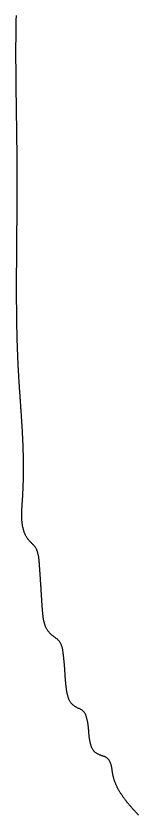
# Model space of a CAD drawing. Extents: x 40 to 225, y 4 to 261.
# Drawn here: x 128.67 to 132.28, y 12.7 to 36.32 of the extents above; entities that cross this region are included whole.
import ezdxf

# ---------------------------------------------------------------- set-up
doc = ezdxf.new("R2010")
doc.units = 0
doc.layers.get('0').update_dxf_attribs({"linetype": 'CONTINUOUS'})

msp = doc.modelspace()

# ---------------------------------------------------------------- linework, layer by layer
at = {"color": 7}
msp.add_polyline3d([(132.289, 12.6981, 0), (132.275, 12.713, 0), (132.261, 12.7279, 0), (132.247, 12.7429, 0), (132.233, 12.7579, 0), (132.219, 12.773, 0), (132.205, 12.7881, 0), (132.192, 12.8032, 0), (132.178, 12.8184, 0), (132.164, 12.8336, 0), (132.15, 12.8488, 0), (132.136, 12.8641, 0), (132.123, 12.8794, 0), (132.109, 12.8948, 0), (132.095, 12.9102, 0), (132.082, 12.9256, 0), (132.068, 12.9411, 0), (132.055, 12.9566, 0), (132.041, 12.9722, 0), (132.028, 12.9878, 0), (132.015, 13.0035, 0), (132.002, 13.0192, 0), (131.988, 13.035, 0), (131.975, 13.0508, 0), (131.963, 13.0666, 0), (131.95, 13.0825, 0), (131.937, 13.0985, 0), (131.924, 13.1145, 0), (131.912, 13.1306, 0), (131.899, 13.1467, 0), (131.887, 13.1628, 0), (131.875, 13.179, 0), (131.863, 13.1953, 0), (131.851, 13.2116, 0), (131.839, 13.228, 0), (131.828, 13.2444, 0), (131.816, 13.2609, 0), (131.805, 13.2775, 0), (131.794, 13.2941, 0), (131.783, 13.3107, 0), (131.772, 13.3275, 0), (131.761, 13.3442, 0), (131.75, 13.3611, 0), (131.74, 13.378, 0), (131.73, 13.395, 0), (131.72, 13.412, 0), (131.71, 13.4291, 0), (131.7, 13.4462, 0), (131.691, 13.4635, 0), (131.681, 13.4808, 0), (131.672, 13.4981, 0), (131.663, 13.5155, 0), (131.655, 13.533, 0), (131.646, 13.5506, 0), (131.638, 13.5682, 0), (131.63, 13.5859, 0), (131.622, 13.6037, 0), (131.615, 13.6215, 0), (131.607, 13.6394, 0), (131.6, 13.6574, 0), (131.593, 13.6755, 0), (131.586, 13.6936, 0), (131.58, 13.7118, 0), (131.574, 13.7301, 0), (131.568, 13.7484, 0), (131.562, 13.7669, 0), (131.557, 13.7854, 0), (131.552, 13.804, 0), (131.547, 13.8226, 0), (131.543, 13.8414, 0), (131.538, 13.8602, 0), (131.534, 13.8791, 0), (131.531, 13.8981, 0), (131.527, 13.9172, 0), (131.524, 13.9363, 0), (131.521, 13.9556, 0), (131.519, 13.9749, 0), (131.516, 13.9942, 0), (131.514, 14.0136, 0), (131.511, 14.0331, 0), (131.508, 14.0525, 0), (131.505, 14.072, 0), (131.502, 14.0915, 0), (131.499, 14.1109, 0), (131.495, 14.1304, 0), (131.491, 14.1498, 0), (131.486, 14.1692, 0), (131.48, 14.1886, 0), (131.474, 14.2078, 0), (131.467, 14.227, 0), (131.459, 14.2459, 0), (131.45, 14.2645, 0), (131.441, 14.2826, 0), (131.431, 14.3002, 0), (131.42, 14.3171, 0), (131.408, 14.3333, 0), (131.396, 14.3486, 0), (131.383, 14.3629, 0), (131.368, 14.3762, 0), (131.353, 14.3883, 0), (131.337, 14.3991, 0), (131.321, 14.4087, 0), (131.304, 14.4174, 0), (131.286, 14.4252, 0), (131.267, 14.4323, 0), (131.249, 14.439, 0), (131.23, 14.4454, 0), (131.21, 14.4516, 0), (131.191, 14.4579, 0), (131.172, 14.4643, 0), (131.153, 14.4712, 0), (131.134, 14.4784, 0), (131.115, 14.4861, 0), (131.097, 14.4943, 0), (131.079, 14.5031, 0), (131.061, 14.5126, 0), (131.045, 14.5227, 0), (131.028, 14.5336, 0), (131.013, 14.5453, 0), (130.998, 14.5579, 0), (130.985, 14.5714, 0), (130.972, 14.5857, 0), (130.96, 14.6009, 0), (130.948, 14.6168, 0), (130.938, 14.6334, 0), (130.928, 14.6506, 0), (130.919, 14.6684, 0), (130.911, 14.6866, 0), (130.903, 14.7053, 0), (130.896, 14.7243, 0), (130.889, 14.7435, 0), (130.883, 14.763, 0), (130.877, 14.7826, 0), (130.872, 14.8023, 0), (130.867, 14.8221, 0), (130.862, 14.8418, 0), (130.858, 14.8614, 0), (130.854, 14.8811, 0), (130.85, 14.9007, 0), (130.847, 14.9203, 0), (130.844, 14.9399, 0), (130.841, 14.9594, 0), (130.839, 14.9789, 0), (130.836, 14.9984, 0), (130.834, 15.0179, 0), (130.832, 15.0374, 0), (130.83, 15.0568, 0), (130.828, 15.0763, 0), (130.826, 15.0957, 0), (130.825, 15.1151, 0), (130.823, 15.1345, 0), (130.822, 15.1539, 0), (130.82, 15.1732, 0), (130.818, 15.1926, 0), (130.817, 15.2119, 0), (130.815, 15.2312, 0), (130.813, 15.2506, 0), (130.812, 15.2699, 0), (130.81, 15.2893, 0), (130.808, 15.3087, 0), (130.806, 15.3281, 0), (130.803, 15.3475, 0), (130.801, 15.367, 0), (130.798, 15.3865, 0), (130.795, 15.406, 0), (130.792, 15.4256, 0), (130.789, 15.4453, 0), (130.785, 15.465, 0), (130.781, 15.4847, 0), (130.777, 15.5046, 0), (130.772, 15.5245, 0), (130.767, 15.5445, 0), (130.762, 15.5645, 0), (130.756, 15.5843, 0), (130.75, 15.6041, 0), (130.743, 15.6235, 0), (130.736, 15.6426, 0), (130.728, 15.6613, 0), (130.719, 15.6795, 0), (130.71, 15.6971, 0), (130.7, 15.714, 0), (130.689, 15.7302, 0), (130.677, 15.7455, 0), (130.665, 15.7598, 0), (130.651, 15.7732, 0), (130.637, 15.7855, 0), (130.621, 15.7967, 0), (130.605, 15.807, 0), (130.588, 15.8167, 0), (130.571, 15.8258, 0), (130.553, 15.8345, 0), (130.535, 15.843, 0), (130.516, 15.8514, 0), (130.498, 15.86, 0), (130.48, 15.8688, 0), (130.462, 15.878, 0), (130.444, 15.8878, 0), (130.427, 15.8982, 0), (130.41, 15.9091, 0), (130.394, 15.9205, 0), (130.378, 15.9324, 0), (130.362, 15.9449, 0), (130.347, 15.9579, 0), (130.333, 15.9714, 0), (130.319, 15.9855, 0), (130.306, 16, 0), (130.294, 16.015, 0), (130.282, 16.0306, 0), (130.271, 16.0466, 0), (130.261, 16.0631, 0), (130.252, 16.08, 0), (130.243, 16.0973, 0), (130.234, 16.115, 0), (130.227, 16.133, 0), (130.22, 16.1513, 0), (130.213, 16.17, 0), (130.207, 16.1889, 0), (130.201, 16.208, 0), (130.196, 16.2274, 0), (130.191, 16.2469, 0), (130.186, 16.2666, 0), (130.182, 16.2864, 0), (130.178, 16.3064, 0), (130.175, 16.3264, 0), (130.171, 16.3465, 0), (130.168, 16.3666, 0), (130.165, 16.3867, 0), (130.162, 16.4068, 0), (130.159, 16.4268, 0), (130.157, 16.4468, 0), (130.154, 16.4667, 0), (130.152, 16.4866, 0), (130.15, 16.5065, 0), (130.147, 16.5263, 0), (130.145, 16.5461, 0), (130.143, 16.5659, 0), (130.141, 16.5856, 0), (130.139, 16.6053, 0), (130.138, 16.625, 0), (130.136, 16.6446, 0), (130.134, 16.6642, 0), (130.132, 16.6837, 0), (130.131, 16.7033, 0), (130.129, 16.7228, 0), (130.128, 16.7423, 0), (130.126, 16.7618, 0), (130.125, 16.7812, 0), (130.124, 16.8006, 0), (130.122, 16.82, 0), (130.121, 16.8394, 0), (130.12, 16.8588, 0), (130.118, 16.8782, 0), (130.117, 16.8975, 0), (130.116, 16.9168, 0), (130.115, 16.9362, 0), (130.113, 16.9555, 0), (130.112, 16.9748, 0), (130.111, 16.9941, 0), (130.109, 17.0134, 0), (130.108, 17.0327, 0), (130.107, 17.052, 0), (130.105, 17.0713, 0), (130.104, 17.0906, 0), (130.102, 17.11, 0), (130.101, 17.1294, 0), (130.099, 17.1488, 0), (130.098, 17.1682, 0), (130.096, 17.1877, 0), (130.094, 17.2072, 0), (130.093, 17.2267, 0), (130.091, 17.2463, 0), (130.089, 17.2659, 0), (130.087, 17.2856, 0), (130.085, 17.3054, 0), (130.083, 17.3252, 0), (130.081, 17.345, 0), (130.079, 17.365, 0), (130.076, 17.385, 0), (130.074, 17.405, 0), (130.072, 17.4252, 0), (130.069, 17.4454, 0), (130.067, 17.4657, 0), (130.064, 17.4861, 0), (130.061, 17.5066, 0), (130.058, 17.5271, 0), (130.055, 17.5475, 0), (130.051, 17.5679, 0), (130.048, 17.5882, 0), (130.044, 17.6083, 0), (130.039, 17.6283, 0), (130.034, 17.6481, 0), (130.029, 17.6676, 0), (130.023, 17.6868, 0), (130.017, 17.7057, 0), (130.01, 17.7243, 0), (130.003, 17.7425, 0), (129.995, 17.7602, 0), (129.986, 17.7775, 0), (129.977, 17.7942, 0), (129.967, 17.8104, 0), (129.956, 17.826, 0), (129.944, 17.8411, 0), (129.932, 17.8554, 0), (129.919, 17.8692, 0), (129.905, 17.8824, 0), (129.89, 17.8951, 0), (129.875, 17.9075, 0), (129.859, 17.9196, 0), (129.843, 17.9316, 0), (129.827, 17.9434, 0), (129.811, 17.9552, 0), (129.795, 17.967, 0), (129.778, 17.9791, 0), (129.762, 17.9913, 0), (129.747, 18.0038, 0), (129.731, 18.0167, 0), (129.716, 18.0299, 0), (129.701, 18.0434, 0), (129.687, 18.0572, 0), (129.673, 18.0714, 0), (129.66, 18.0858, 0), (129.646, 18.1006, 0), (129.634, 18.1156, 0), (129.622, 18.131, 0), (129.61, 18.1467, 0), (129.599, 18.1627, 0), (129.588, 18.179, 0), (129.578, 18.1956, 0), (129.569, 18.2125, 0), (129.56, 18.2297, 0), (129.551, 18.2472, 0), (129.543, 18.2649, 0), (129.536, 18.2829, 0), (129.529, 18.3011, 0), (129.523, 18.3195, 0), (129.516, 18.3381, 0), (129.511, 18.357, 0), (129.506, 18.376, 0), (129.501, 18.3951, 0), (129.496, 18.4144, 0), (129.492, 18.4339, 0), (129.488, 18.4535, 0), (129.484, 18.4732, 0), (129.481, 18.493, 0), (129.478, 18.5129, 0), (129.475, 18.5329, 0), (129.472, 18.553, 0), (129.47, 18.5731, 0), (129.467, 18.5932, 0), (129.465, 18.6134, 0), (129.463, 18.6336, 0), (129.461, 18.6537, 0), (129.459, 18.6739, 0), (129.457, 18.6941, 0), (129.456, 18.7142, 0), (129.454, 18.7342, 0), (129.452, 18.7543, 0), (129.45, 18.7743, 0), (129.449, 18.7942, 0), (129.447, 18.8142, 0), (129.446, 18.8341, 0), (129.444, 18.854, 0), (129.443, 18.8738, 0), (129.441, 18.8936, 0), (129.44, 18.9134, 0), (129.438, 18.9332, 0), (129.437, 18.9529, 0), (129.436, 18.9726, 0), (129.434, 18.9923, 0), (129.433, 19.012, 0), (129.432, 19.0316, 0), (129.43, 19.0512, 0), (129.429, 19.0708, 0), (129.428, 19.0904, 0), (129.427, 19.1099, 0), (129.426, 19.1295, 0), (129.424, 19.149, 0), (129.423, 19.1685, 0), (129.422, 19.1879, 0), (129.421, 19.2074, 0), (129.42, 19.2269, 0), (129.419, 19.2463, 0), (129.417, 19.2657, 0), (129.416, 19.2851, 0), (129.415, 19.3045, 0), (129.414, 19.3239, 0), (129.413, 19.3433, 0), (129.412, 19.3627, 0), (129.41, 19.382, 0), (129.409, 19.4014, 0), (129.408, 19.4207, 0), (129.407, 19.4401, 0), (129.406, 19.4594, 0), (129.405, 19.4788, 0), (129.403, 19.4981, 0), (129.402, 19.5175, 0), (129.401, 19.5368, 0), (129.4, 19.5562, 0), (129.398, 19.5755, 0), (129.397, 19.5949, 0), (129.396, 19.6143, 0), (129.395, 19.6337, 0), (129.393, 19.6531, 0), (129.392, 19.6725, 0), (129.391, 19.692, 0), (129.389, 19.7115, 0), (129.388, 19.731, 0), (129.387, 19.7505, 0), (129.385, 19.7701, 0), (129.384, 19.7897, 0), (129.383, 19.8093, 0), (129.381, 19.8289, 0), (129.38, 19.8486, 0), (129.379, 19.8683, 0), (129.377, 19.8881, 0), (129.376, 19.9079, 0), (129.374, 19.9277, 0), (129.373, 19.9476, 0), (129.372, 19.9676, 0), (129.37, 19.9875, 0), (129.369, 20.0076, 0), (129.367, 20.0277, 0), (129.366, 20.0478, 0), (129.364, 20.068, 0), (129.363, 20.0882, 0), (129.361, 20.1086, 0), (129.36, 20.1289, 0), (129.358, 20.1493, 0), (129.357, 20.1698, 0), (129.355, 20.1903, 0), (129.353, 20.2107, 0), (129.351, 20.2312, 0), (129.349, 20.2516, 0), (129.347, 20.2719, 0), (129.344, 20.2922, 0), (129.342, 20.3123, 0), (129.339, 20.3324, 0), (129.335, 20.3523, 0), (129.332, 20.3721, 0), (129.328, 20.3918, 0), (129.323, 20.4112, 0), (129.318, 20.4304, 0), (129.313, 20.4495, 0), (129.308, 20.4683, 0), (129.301, 20.4868, 0), (129.295, 20.5051, 0), (129.288, 20.5231, 0), (129.28, 20.5408, 0), (129.272, 20.5581, 0), (129.263, 20.5751, 0), (129.253, 20.5918, 0), (129.243, 20.6081, 0), (129.232, 20.624, 0), (129.22, 20.6395, 0), (129.208, 20.6547, 0), (129.195, 20.6695, 0), (129.182, 20.6841, 0), (129.168, 20.6985, 0), (129.154, 20.7128, 0), (129.14, 20.7269, 0), (129.126, 20.741, 0), (129.112, 20.7551, 0), (129.098, 20.7692, 0), (129.084, 20.7834, 0), (129.071, 20.7977, 0), (129.058, 20.8122, 0), (129.045, 20.827, 0), (129.033, 20.8419, 0), (129.021, 20.8571, 0), (129.01, 20.8726, 0), (128.999, 20.8882, 0), (128.989, 20.9041, 0), (128.979, 20.9202, 0), (128.969, 20.9365, 0), (128.96, 20.953, 0), (128.952, 20.9697, 0), (128.943, 20.9866, 0), (128.935, 21.0036, 0), (128.928, 21.0209, 0), (128.921, 21.0384, 0), (128.914, 21.056, 0), (128.907, 21.0738, 0), (128.901, 21.0918, 0), (128.895, 21.11, 0), (128.89, 21.1283, 0), (128.885, 21.1468, 0), (128.88, 21.1654, 0), (128.876, 21.1842, 0), (128.871, 21.2031, 0), (128.867, 21.2222, 0), (128.864, 21.2414, 0), (128.86, 21.2607, 0), (128.857, 21.2802, 0), (128.855, 21.2998, 0), (128.852, 21.3196, 0), (128.85, 21.3394, 0), (128.848, 21.3594, 0), (128.846, 21.3794, 0), (128.844, 21.3996, 0), (128.843, 21.4199, 0), (128.842, 21.4403, 0), (128.841, 21.4607, 0), (128.84, 21.4813, 0), (128.839, 21.502, 0), (128.839, 21.5227, 0), (128.839, 21.5435, 0), (128.839, 21.5644, 0), (128.839, 21.5853, 0), (128.839, 21.6063, 0), (128.839, 21.6274, 0), (128.84, 21.6485, 0), (128.84, 21.6697, 0), (128.841, 21.691, 0), (128.842, 21.7123, 0), (128.842, 21.7336, 0), (128.843, 21.7549, 0), (128.845, 21.7763, 0), (128.846, 21.7977, 0), (128.847, 21.8192, 0), (128.848, 21.8406, 0), (128.849, 21.8621, 0), (128.851, 21.8836, 0), (128.852, 21.9051, 0), (128.854, 21.9266, 0), (128.855, 21.9481, 0), (128.856, 21.9696, 0), (128.858, 21.9911, 0), (128.859, 22.0126, 0), (128.861, 22.034, 0), (128.862, 22.0555, 0), (128.864, 22.0769, 0), (128.865, 22.0983, 0), (128.866, 22.1196, 0), (128.867, 22.1409, 0), (128.869, 22.1622, 0), (128.87, 22.1835, 0), (128.871, 22.2047, 0), (128.872, 22.2259, 0), (128.873, 22.2471, 0), (128.874, 22.2683, 0), (128.875, 22.2894, 0), (128.876, 22.3105, 0), (128.877, 22.3315, 0), (128.878, 22.3526, 0), (128.879, 22.3736, 0), (128.88, 22.3946, 0), (128.881, 22.4155, 0), (128.881, 22.4365, 0), (128.882, 22.4574, 0), (128.883, 22.4782, 0), (128.884, 22.4991, 0), (128.884, 22.5199, 0), (128.885, 22.5407, 0), (128.885, 22.5615, 0), (128.886, 22.5822, 0), (128.887, 22.6029, 0), (128.887, 22.6236, 0), (128.887, 22.6443, 0), (128.888, 22.6649, 0), (128.888, 22.6856, 0), (128.889, 22.7062, 0), (128.889, 22.7267, 0), (128.889, 22.7473, 0), (128.89, 22.7678, 0), (128.89, 22.7883, 0), (128.89, 22.8088, 0), (128.89, 22.8292, 0), (128.89, 22.8496, 0), (128.89, 22.87, 0), (128.891, 22.8904, 0), (128.891, 22.9108, 0), (128.891, 22.9311, 0), (128.891, 22.9514, 0), (128.891, 22.9717, 0), (128.891, 22.992, 0), (128.891, 23.0122, 0), (128.891, 23.0325, 0), (128.89, 23.0527, 0), (128.89, 23.0729, 0), (128.89, 23.093, 0), (128.89, 23.1132, 0), (128.89, 23.1333, 0), (128.89, 23.1534, 0), (128.889, 23.1735, 0), (128.889, 23.1935, 0), (128.889, 23.2136, 0), (128.888, 23.2336, 0), (128.888, 23.2536, 0), (128.888, 23.2736, 0), (128.887, 23.2935, 0), (128.887, 23.3135, 0), (128.886, 23.3334, 0), (128.886, 23.3533, 0), (128.885, 23.3732, 0), (128.885, 23.3931, 0), (128.884, 23.4129, 0), (128.884, 23.4328, 0), (128.883, 23.4526, 0), (128.883, 23.4724, 0), (128.882, 23.4922, 0), (128.881, 23.5119, 0), (128.881, 23.5317, 0), (128.88, 23.5514, 0), (128.879, 23.5711, 0), (128.879, 23.5908, 0), (128.878, 23.6105, 0), (128.877, 23.6302, 0), (128.877, 23.6498, 0), (128.876, 23.6695, 0), (128.875, 23.6891, 0), (128.874, 23.7087, 0), (128.873, 23.7283, 0), (128.873, 23.7479, 0), (128.872, 23.7674, 0), (128.871, 23.787, 0), (128.87, 23.8065, 0), (128.869, 23.826, 0), (128.868, 23.8455, 0), (128.867, 23.865, 0), (128.866, 23.8845, 0), (128.865, 23.904, 0), (128.864, 23.9234, 0), (128.863, 23.9429, 0), (128.862, 23.9623, 0), (128.861, 23.9817, 0), (128.86, 24.0011, 0), (128.859, 24.0205, 0), (128.858, 24.0399, 0), (128.857, 24.0592, 0), (128.856, 24.0786, 0), (128.855, 24.0979, 0), (128.854, 24.1173, 0), (128.853, 24.1366, 0), (128.852, 24.1559, 0), (128.85, 24.1752, 0), (128.849, 24.1945, 0), (128.848, 24.2138, 0), (128.847, 24.233, 0), (128.846, 24.2523, 0), (128.845, 24.2716, 0), (128.843, 24.2908, 0), (128.842, 24.31, 0), (128.841, 24.3292, 0), (128.84, 24.3485, 0), (128.839, 24.3677, 0), (128.837, 24.3869, 0), (128.836, 24.406, 0), (128.835, 24.4252, 0), (128.834, 24.4444, 0), (128.832, 24.4636, 0), (128.831, 24.4827, 0), (128.83, 24.5019, 0), (128.829, 24.521, 0), (128.827, 24.5401, 0), (128.826, 24.5593, 0), (128.825, 24.5784, 0), (128.823, 24.5975, 0), (128.822, 24.6166, 0), (128.821, 24.6357, 0), (128.819, 24.6548, 0), (128.818, 24.6739, 0), (128.817, 24.693, 0), (128.815, 24.7121, 0), (128.814, 24.7311, 0), (128.813, 24.7502, 0), (128.812, 24.7693, 0), (128.81, 24.7883, 0), (128.809, 24.8074, 0), (128.808, 24.8264, 0), (128.806, 24.8455, 0), (128.805, 24.8645, 0), (128.803, 24.8836, 0), (128.802, 24.9026, 0), (128.801, 24.9216, 0), (128.799, 24.9407, 0), (128.798, 24.9597, 0), (128.797, 24.9787, 0), (128.795, 24.9977, 0), (128.794, 25.0168, 0), (128.793, 25.0358, 0), (128.791, 25.0548, 0), (128.79, 25.0738, 0), (128.789, 25.0928, 0), (128.787, 25.1118, 0), (128.786, 25.1309, 0), (128.785, 25.1499, 0), (128.784, 25.1689, 0), (128.782, 25.1879, 0), (128.781, 25.2069, 0), (128.78, 25.2259, 0), (128.778, 25.2449, 0), (128.777, 25.2639, 0), (128.776, 25.2829, 0), (128.774, 25.3019, 0), (128.773, 25.3209, 0), (128.772, 25.3399, 0), (128.771, 25.359, 0), (128.769, 25.378, 0), (128.768, 25.397, 0), (128.767, 25.416, 0), (128.766, 25.435, 0), (128.764, 25.454, 0), (128.763, 25.4731, 0), (128.762, 25.4921, 0), (128.761, 25.5111, 0), (128.759, 25.5301, 0), (128.758, 25.5492, 0), (128.757, 25.5682, 0), (128.756, 25.5873, 0), (128.755, 25.6063, 0), (128.754, 25.6253, 0), (128.752, 25.6444, 0), (128.751, 25.6634, 0), (128.75, 25.6825, 0), (128.749, 25.7016, 0), (128.748, 25.7206, 0), (128.747, 25.7397, 0), (128.746, 25.7588, 0), (128.745, 25.7779, 0), (128.744, 25.797, 0), (128.743, 25.8161, 0), (128.741, 25.8352, 0), (128.74, 25.8543, 0), (128.739, 25.8734, 0), (128.738, 25.8925, 0), (128.737, 25.9116, 0), (128.736, 25.9307, 0), (128.735, 25.9499, 0), (128.735, 25.969, 0), (128.734, 25.9881, 0), (128.733, 26.0073, 0), (128.732, 26.0265, 0), (128.731, 26.0456, 0), (128.73, 26.0648, 0), (128.729, 26.0839, 0), (128.728, 26.1031, 0), (128.727, 26.1223, 0), (128.726, 26.1415, 0), (128.726, 26.1607, 0), (128.725, 26.1799, 0), (128.724, 26.1991, 0), (128.723, 26.2183, 0), (128.722, 26.2375, 0), (128.721, 26.2567, 0), (128.721, 26.2759, 0), (128.72, 26.2951, 0), (128.719, 26.3144, 0), (128.718, 26.3336, 0), (128.718, 26.3529, 0), (128.717, 26.3721, 0), (128.716, 26.3914, 0), (128.716, 26.4106, 0), (128.715, 26.4299, 0), (128.714, 26.4491, 0), (128.713, 26.4684, 0), (128.713, 26.4877, 0), (128.712, 26.507, 0), (128.711, 26.5262, 0), (128.711, 26.5455, 0), (128.71, 26.5648, 0), (128.71, 26.5841, 0), (128.709, 26.6034, 0), (128.708, 26.6228, 0), (128.708, 26.6421, 0), (128.707, 26.6614, 0), (128.707, 26.6807, 0), (128.706, 26.7, 0), (128.705, 26.7194, 0), (128.705, 26.7387, 0), (128.704, 26.7581, 0), (128.704, 26.7774, 0), (128.703, 26.7968, 0), (128.703, 26.8161, 0), (128.702, 26.8355, 0), (128.702, 26.8548, 0), (128.701, 26.8742, 0), (128.701, 26.8936, 0), (128.7, 26.913, 0), (128.7, 26.9324, 0), (128.699, 26.9518, 0), (128.699, 26.9711, 0), (128.699, 26.9905, 0), (128.698, 27.01, 0), (128.698, 27.0294, 0), (128.697, 27.0488, 0), (128.697, 27.0682, 0), (128.697, 27.0876, 0), (128.696, 27.107, 0), (128.696, 27.1265, 0), (128.695, 27.1459, 0), (128.695, 27.1653, 0), (128.695, 27.1848, 0), (128.694, 27.2042, 0), (128.694, 27.2237, 0), (128.694, 27.2431, 0), (128.693, 27.2626, 0), (128.693, 27.2821, 0), (128.693, 27.3015, 0), (128.692, 27.321, 0), (128.692, 27.3405, 0), (128.692, 27.36, 0), (128.692, 27.3795, 0), (128.691, 27.399, 0), (128.691, 27.4185, 0), (128.691, 27.438, 0), (128.691, 27.4575, 0), (128.69, 27.477, 0), (128.69, 27.4965, 0), (128.69, 27.516, 0), (128.69, 27.5355, 0), (128.689, 27.5551, 0), (128.689, 27.5746, 0), (128.689, 27.5941, 0), (128.689, 27.6137, 0), (128.689, 27.6332, 0), (128.688, 27.6527, 0), (128.688, 27.6723, 0), (128.688, 27.6918, 0), (128.688, 27.7114, 0), (128.688, 27.731, 0), (128.688, 27.7505, 0), (128.688, 27.7701, 0), (128.687, 27.7897, 0), (128.687, 27.8093, 0), (128.687, 27.8288, 0), (128.687, 27.8484, 0), (128.687, 27.868, 0), (128.687, 27.8876, 0), (128.687, 27.9072, 0), (128.687, 27.9268, 0), (128.686, 27.9464, 0), (128.686, 27.966, 0), (128.686, 27.9856, 0), (128.686, 28.0053, 0), (128.686, 28.0249, 0), (128.686, 28.0445, 0), (128.686, 28.0641, 0), (128.686, 28.0838, 0), (128.686, 28.1034, 0), (128.686, 28.123, 0), (128.686, 28.1427, 0), (128.686, 28.1623, 0), (128.686, 28.182, 0), (128.686, 28.2016, 0), (128.686, 28.2213, 0), (128.686, 28.241, 0), (128.686, 28.2606, 0), (128.686, 28.2803, 0), (128.686, 28.3, 0), (128.686, 28.3196, 0), (128.686, 28.3393, 0), (128.686, 28.359, 0), (128.686, 28.3787, 0), (128.686, 28.3984, 0), (128.686, 28.4181, 0), (128.686, 28.4378, 0), (128.686, 28.4575, 0), (128.686, 28.4772, 0), (128.686, 28.4969, 0), (128.686, 28.5166, 0), (128.686, 28.5363, 0), (128.686, 28.556, 0), (128.686, 28.5758, 0), (128.686, 28.5955, 0), (128.686, 28.6152, 0), (128.686, 28.6349, 0), (128.686, 28.6547, 0), (128.687, 28.6744, 0), (128.687, 28.6942, 0), (128.687, 28.7139, 0), (128.687, 28.7337, 0), (128.687, 28.7534, 0), (128.687, 28.7732, 0), (128.687, 28.7929, 0), (128.687, 28.8127, 0), (128.687, 28.8324, 0), (128.687, 28.8522, 0), (128.687, 28.872, 0), (128.688, 28.8918, 0), (128.688, 28.9115, 0), (128.688, 28.9313, 0), (128.688, 28.9511, 0), (128.688, 28.9709, 0), (128.688, 28.9907, 0), (128.688, 29.0105, 0), (128.688, 29.0303, 0), (128.689, 29.0501, 0), (128.689, 29.0699, 0), (128.689, 29.0897, 0), (128.689, 29.1095, 0), (128.689, 29.1293, 0), (128.689, 29.1491, 0), (128.689, 29.1689, 0), (128.689, 29.1887, 0), (128.69, 29.2086, 0), (128.69, 29.2284, 0), (128.69, 29.2482, 0), (128.69, 29.2681, 0), (128.69, 29.2879, 0), (128.69, 29.3077, 0), (128.691, 29.3276, 0), (128.691, 29.3474, 0), (128.691, 29.3673, 0), (128.691, 29.3871, 0), (128.691, 29.407, 0), (128.691, 29.4268, 0), (128.692, 29.4467, 0), (128.692, 29.4665, 0), (128.692, 29.4864, 0), (128.692, 29.5063, 0), (128.692, 29.5261, 0), (128.692, 29.546, 0), (128.693, 29.5659, 0), (128.693, 29.5857, 0), (128.693, 29.6056, 0), (128.693, 29.6255, 0), (128.693, 29.6454, 0), (128.693, 29.6653, 0), (128.694, 29.6852, 0), (128.694, 29.7051, 0), (128.694, 29.725, 0), (128.694, 29.7448, 0), (128.694, 29.7647, 0), (128.694, 29.7847, 0), (128.695, 29.8046, 0), (128.695, 29.8245, 0), (128.695, 29.8444, 0), (128.695, 29.8643, 0), (128.695, 29.8842, 0), (128.696, 29.9041, 0), (128.696, 29.924, 0), (128.696, 29.944, 0), (128.696, 29.9639, 0), (128.696, 29.9838, 0), (128.696, 30.0037, 0), (128.697, 30.0237, 0), (128.697, 30.0436, 0), (128.697, 30.0635, 0), (128.697, 30.0835, 0), (128.697, 30.1034, 0), (128.697, 30.1234, 0), (128.698, 30.1433, 0), (128.698, 30.1633, 0), (128.698, 30.1832, 0), (128.698, 30.2032, 0), (128.698, 30.2231, 0), (128.698, 30.2431, 0), (128.699, 30.263, 0), (128.699, 30.283, 0), (128.699, 30.3029, 0), (128.699, 30.3229, 0), (128.699, 30.3429, 0), (128.699, 30.3628, 0), (128.7, 30.3828, 0), (128.7, 30.4028, 0), (128.7, 30.4228, 0), (128.7, 30.4427, 0), (128.7, 30.4627, 0), (128.7, 30.4827, 0), (128.7, 30.5027, 0), (128.701, 30.5227, 0), (128.701, 30.5427, 0), (128.701, 30.5627, 0), (128.701, 30.5826, 0), (128.701, 30.6026, 0), (128.701, 30.6226, 0), (128.701, 30.6426, 0), (128.702, 30.6626, 0), (128.702, 30.6826, 0), (128.702, 30.7026, 0), (128.702, 30.7226, 0), (128.702, 30.7426, 0), (128.702, 30.7627, 0), (128.702, 30.7827, 0), (128.702, 30.8027, 0), (128.703, 30.8227, 0), (128.703, 30.8427, 0), (128.703, 30.8627, 0), (128.703, 30.8827, 0), (128.703, 30.9028, 0), (128.703, 30.9228, 0), (128.703, 30.9428, 0), (128.703, 30.9628, 0), (128.703, 30.9829, 0), (128.703, 31.0029, 0), (128.704, 31.0229, 0), (128.704, 31.043, 0), (128.704, 31.063, 0), (128.704, 31.083, 0), (128.704, 31.1031, 0), (128.704, 31.1231, 0), (128.704, 31.1431, 0), (128.704, 31.1632, 0), (128.704, 31.1832, 0), (128.704, 31.2033, 0), (128.704, 31.2233, 0), (128.704, 31.2434, 0), (128.704, 31.2634, 0), (128.704, 31.2835, 0), (128.704, 31.3035, 0), (128.704, 31.3236, 0), (128.704, 31.3436, 0), (128.704, 31.3637, 0), (128.704, 31.3837, 0), (128.704, 31.4038, 0), (128.704, 31.4239, 0), (128.704, 31.4439, 0), (128.704, 31.464, 0), (128.704, 31.484, 0), (128.704, 31.5041, 0), (128.704, 31.5242, 0), (128.704, 31.5442, 0), (128.704, 31.5643, 0), (128.704, 31.5844, 0), (128.704, 31.6045, 0), (128.704, 31.6245, 0), (128.704, 31.6446, 0), (128.704, 31.6647, 0), (128.704, 31.6848, 0), (128.704, 31.7048, 0), (128.704, 31.7249, 0), (128.704, 31.745, 0), (128.704, 31.7651, 0), (128.704, 31.7852, 0), (128.703, 31.8052, 0), (128.703, 31.8253, 0), (128.703, 31.8454, 0), (128.703, 31.8655, 0), (128.703, 31.8856, 0), (128.703, 31.9057, 0), (128.703, 31.9258, 0), (128.703, 31.9458, 0), (128.702, 31.9659, 0), (128.702, 31.986, 0), (128.702, 32.0061, 0), (128.702, 32.0262, 0), (128.702, 32.0463, 0), (128.702, 32.0664, 0), (128.702, 32.0865, 0), (128.701, 32.1066, 0), (128.701, 32.1267, 0), (128.701, 32.1468, 0), (128.701, 32.1669, 0), (128.701, 32.187, 0), (128.701, 32.2071, 0), (128.7, 32.2272, 0), (128.7, 32.2473, 0), (128.7, 32.2674, 0), (128.7, 32.2875, 0), (128.7, 32.3076, 0), (128.699, 32.3276, 0), (128.699, 32.3477, 0), (128.699, 32.3678, 0), (128.699, 32.3879, 0), (128.698, 32.408, 0), (128.698, 32.4281, 0), (128.698, 32.4482, 0), (128.698, 32.4683, 0), (128.698, 32.4884, 0), (128.697, 32.5085, 0), (128.697, 32.5286, 0), (128.697, 32.5487, 0), (128.697, 32.5688, 0), (128.696, 32.5889, 0), (128.696, 32.609, 0), (128.696, 32.6291, 0), (128.696, 32.6492, 0), (128.695, 32.6693, 0), (128.695, 32.6894, 0), (128.695, 32.7095, 0), (128.695, 32.7296, 0), (128.694, 32.7497, 0), (128.694, 32.7697, 0), (128.694, 32.7898, 0), (128.693, 32.8099, 0), (128.693, 32.83, 0), (128.693, 32.8501, 0), (128.693, 32.8702, 0), (128.692, 32.8903, 0), (128.692, 32.9104, 0), (128.692, 32.9304, 0), (128.691, 32.9505, 0), (128.691, 32.9706, 0), (128.691, 32.9907, 0), (128.691, 33.0108, 0), (128.69, 33.0308, 0), (128.69, 33.0509, 0), (128.69, 33.071, 0), (128.689, 33.0911, 0), (128.689, 33.1111, 0), (128.689, 33.1312, 0), (128.689, 33.1513, 0), (128.688, 33.1713, 0), (128.688, 33.1914, 0), (128.688, 33.2115, 0), (128.687, 33.2315, 0), (128.687, 33.2516, 0), (128.687, 33.2717, 0), (128.686, 33.2917, 0), (128.686, 33.3118, 0), (128.686, 33.3318, 0), (128.686, 33.3519, 0), (128.685, 33.372, 0), (128.685, 33.392, 0), (128.685, 33.4121, 0), (128.684, 33.4321, 0), (128.684, 33.4521, 0), (128.684, 33.4722, 0), (128.683, 33.4922, 0), (128.683, 33.5123, 0), (128.683, 33.5323, 0), (128.683, 33.5523, 0), (128.682, 33.5724, 0), (128.682, 33.5924, 0), (128.682, 33.6124, 0), (128.681, 33.6325, 0), (128.681, 33.6525, 0), (128.681, 33.6725, 0), (128.681, 33.6925, 0), (128.68, 33.7125, 0), (128.68, 33.7326, 0), (128.68, 33.7526, 0), (128.679, 33.7726, 0), (128.679, 33.7926, 0), (128.679, 33.8126, 0), (128.678, 33.8326, 0), (128.678, 33.8526, 0), (128.678, 33.8726, 0), (128.678, 33.8926, 0), (128.677, 33.9126, 0), (128.677, 33.9326, 0), (128.677, 33.9525, 0), (128.677, 33.9725, 0), (128.676, 33.9925, 0), (128.676, 34.0125, 0), (128.676, 34.0325, 0), (128.676, 34.0524, 0), (128.675, 34.0724, 0), (128.675, 34.0924, 0), (128.675, 34.1123, 0), (128.674, 34.1323, 0), (128.674, 34.1522, 0), (128.674, 34.1722, 0), (128.674, 34.1921, 0), (128.674, 34.2121, 0), (128.673, 34.232, 0), (128.673, 34.252, 0), (128.673, 34.2719, 0), (128.673, 34.2918, 0), (128.672, 34.3117, 0), (128.672, 34.3317, 0), (128.672, 34.3516, 0), (128.672, 34.3715, 0), (128.672, 34.3914, 0), (128.671, 34.4113, 0), (128.671, 34.4312, 0), (128.671, 34.4511, 0), (128.671, 34.471, 0), (128.671, 34.4909, 0), (128.67, 34.5108, 0), (128.67, 34.5307, 0), (128.67, 34.5506, 0), (128.67, 34.5705, 0), (128.67, 34.5904, 0), (128.669, 34.6102, 0), (128.669, 34.6301, 0), (128.669, 34.65, 0), (128.669, 34.6698, 0), (128.669, 34.6897, 0), (128.669, 34.7095, 0), (128.669, 34.7294, 0), (128.668, 34.7492, 0), (128.668, 34.7691, 0), (128.668, 34.7889, 0), (128.668, 34.8087, 0), (128.668, 34.8285, 0), (128.668, 34.8484, 0), (128.668, 34.8682, 0), (128.668, 34.888, 0), (128.667, 34.9078, 0), (128.667, 34.9276, 0), (128.667, 34.9474, 0), (128.667, 34.9672, 0), (128.667, 34.987, 0), (128.667, 35.0068, 0), (128.667, 35.0265, 0), (128.667, 35.0463, 0), (128.667, 35.0661, 0), (128.667, 35.0858, 0), (128.667, 35.1056, 0), (128.667, 35.1254, 0), (128.667, 35.1451, 0), (128.667, 35.1649, 0), (128.667, 35.1846, 0), (128.667, 35.2043, 0), (128.667, 35.2241, 0), (128.667, 35.2438, 0), (128.667, 35.2635, 0), (128.667, 35.2832, 0), (128.667, 35.3029, 0), (128.667, 35.3226, 0), (128.667, 35.3423, 0), (128.667, 35.362, 0), (128.667, 35.3817, 0), (128.667, 35.4014, 0), (128.667, 35.4211, 0), (128.667, 35.4407, 0), (128.667, 35.4604, 0), (128.667, 35.48, 0), (128.667, 35.4997, 0), (128.667, 35.5193, 0), (128.667, 35.539, 0), (128.668, 35.5586, 0), (128.668, 35.5783, 0), (128.668, 35.5979, 0), (128.668, 35.6175, 0), (128.668, 35.6371, 0), (128.668, 35.6567, 0), (128.668, 35.6763, 0), (128.669, 35.6959, 0), (128.669, 35.7155, 0), (128.669, 35.7351, 0), (128.669, 35.7547, 0), (128.669, 35.7742, 0), (128.67, 35.7938, 0), (128.67, 35.8134, 0), (128.67, 35.8329, 0), (128.67, 35.8525, 0), (128.67, 35.872, 0), (128.671, 35.8915, 0), (128.671, 35.9111, 0), (128.671, 35.9306, 0), (128.672, 35.9501, 0), (128.672, 35.9696, 0), (128.672, 35.9891, 0), (128.672, 36.0086, 0), (128.673, 36.0281, 0), (128.673, 36.0476, 0), (128.673, 36.067, 0), (128.674, 36.0865, 0), (128.674, 36.106, 0), (128.674, 36.1254, 0), (128.675, 36.1449, 0), (128.675, 36.1643, 0), (128.676, 36.1837, 0), (128.676, 36.2032, 0), (128.676, 36.2226, 0), (128.677, 36.242, 0), (128.677, 36.2614, 0), (128.678, 36.2808, 0), (128.678, 36.3002, 0), (128.679, 36.3196, 0), (128.679, 36.3389, 0)], dxfattribs=at)

doc.saveas('drawing.dxf')
